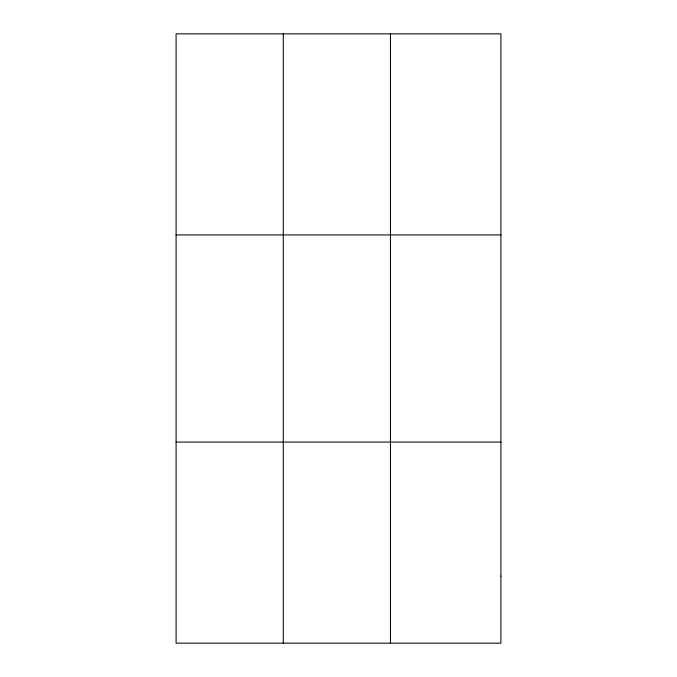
<?xml version="1.0" encoding="UTF-8"?>
<svg xmlns="http://www.w3.org/2000/svg" width="677" height="677" viewBox="0 0 677 677"><rect width="100%" height="100%" fill="white"/><g stroke="black" fill="none" stroke-linecap="round" stroke-linejoin="round"><path stroke-width="1.02" d="M283.282 643.15L283.282 33.85M390.468 643.15L390.468 33.85M176.088 234.919L500.912 234.919M176.088 442.081L500.912 442.081M500.912 576.127L500.912 643.15L176.088 643.15L176.088 33.85L500.912 33.85L500.912 576.127"/></g></svg>
